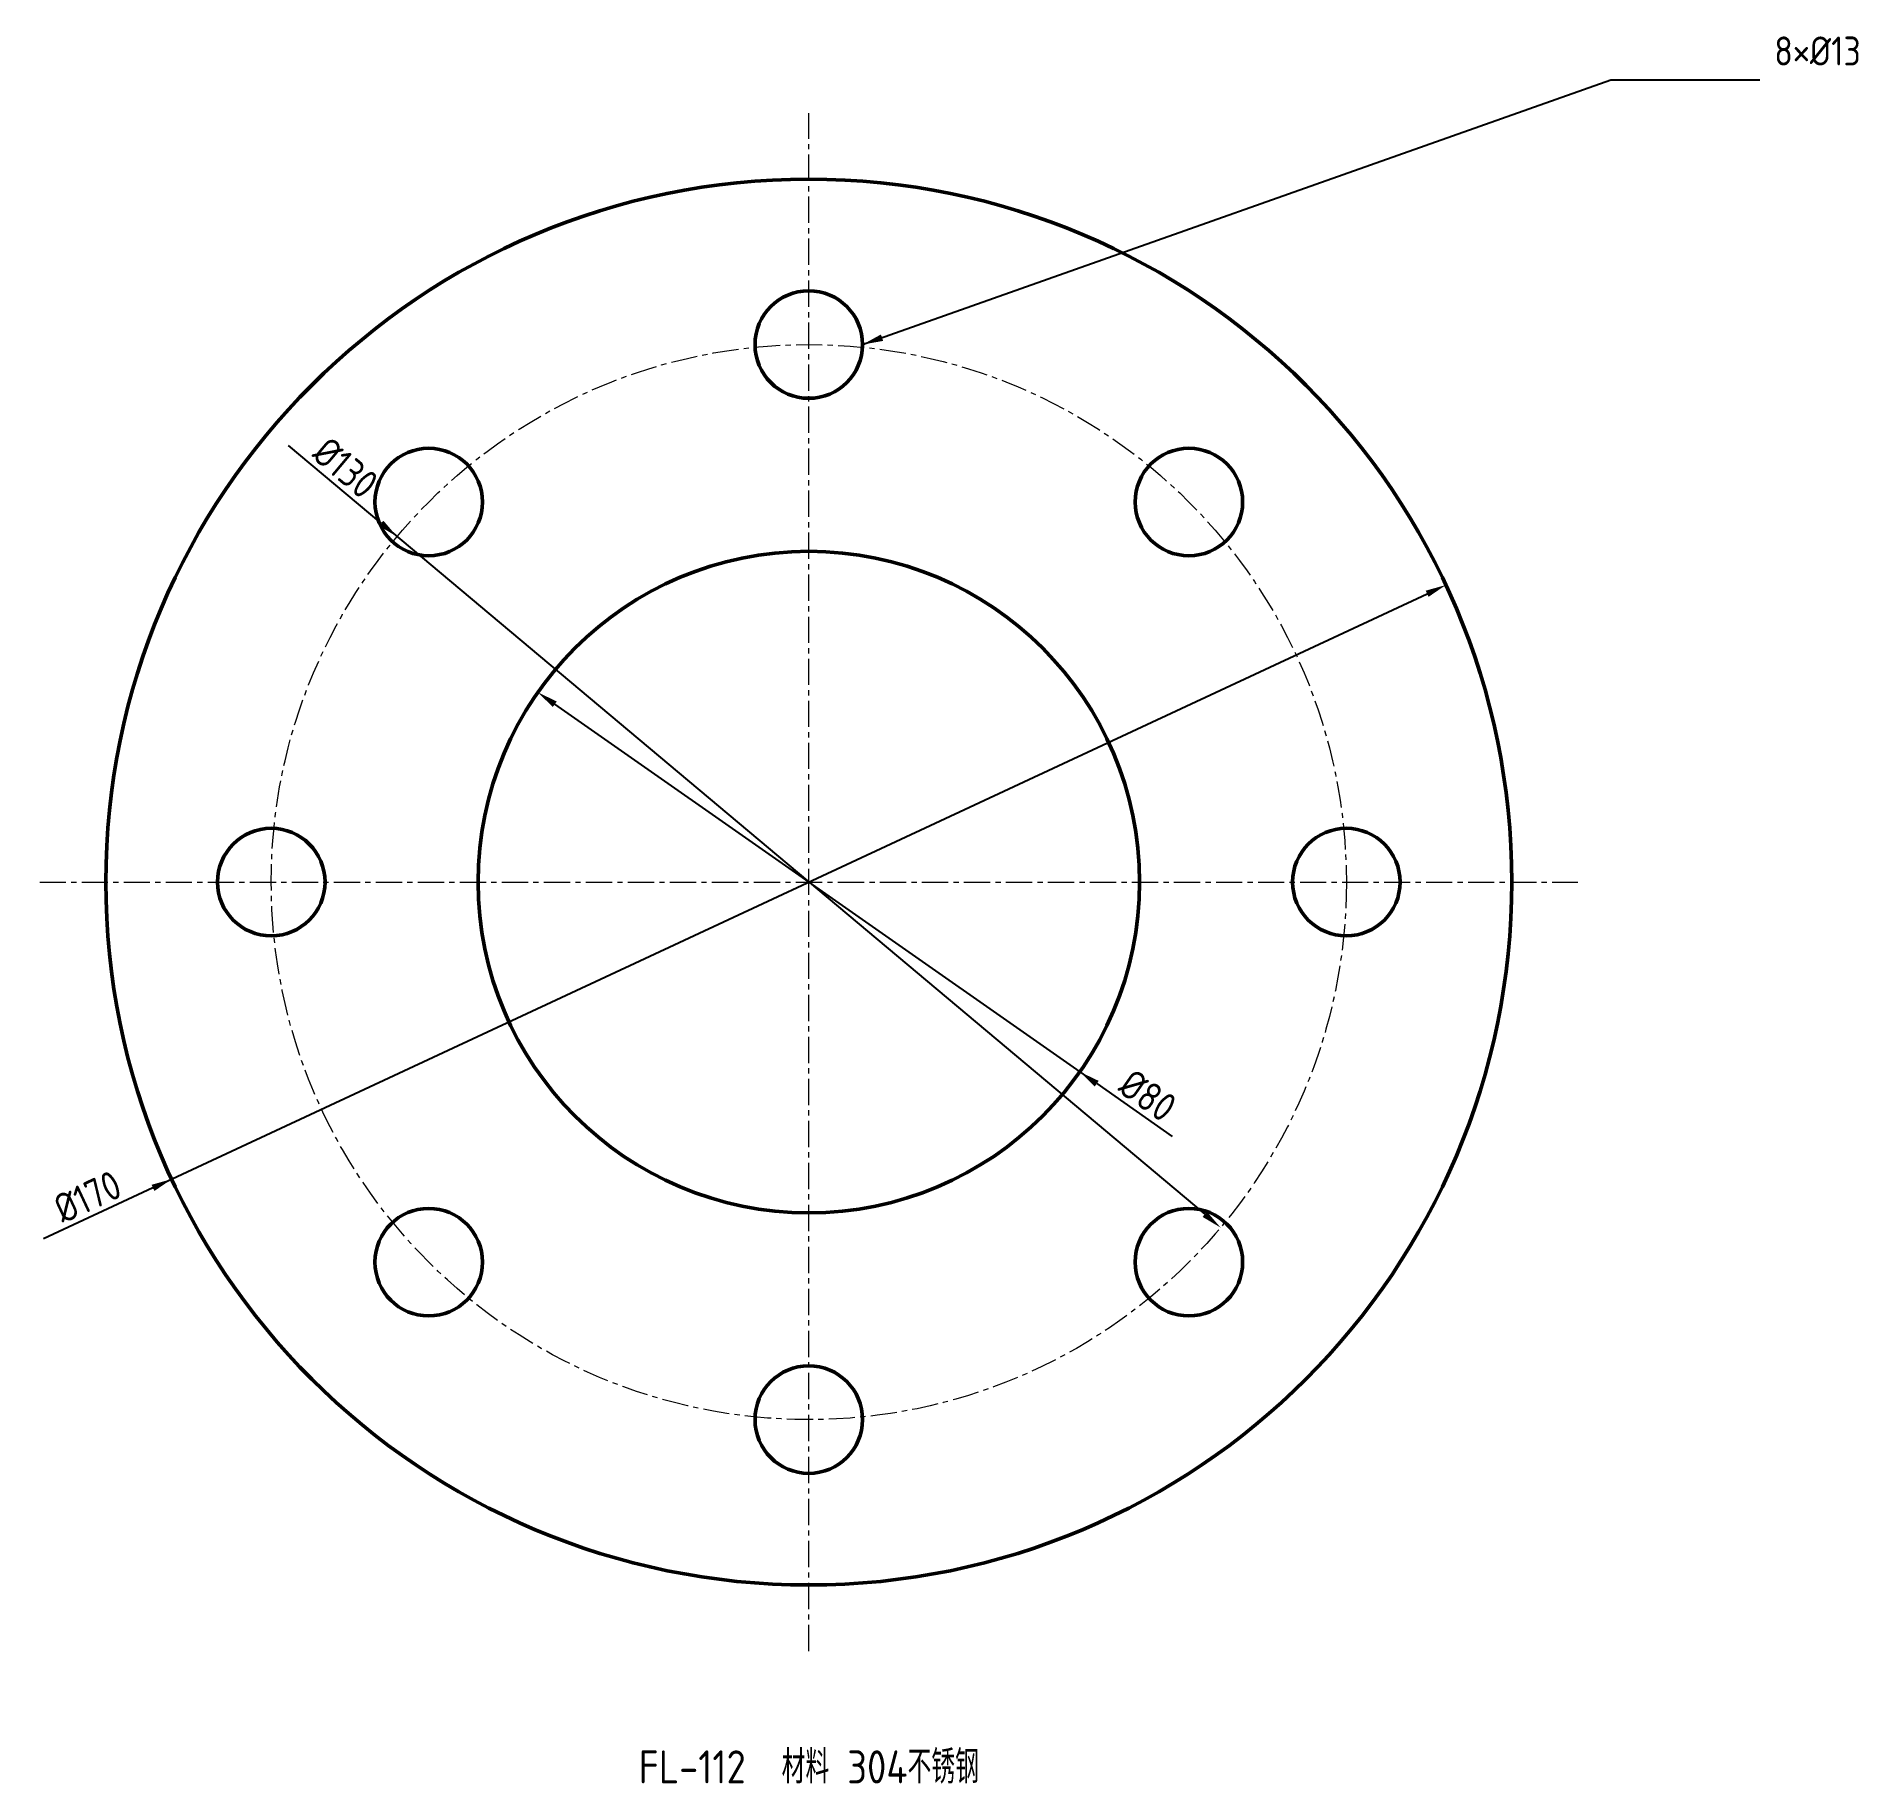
# Model space of a CAD drawing. Header units: millimetres. Extents: x -93 to 127, y -109 to 102.
import ezdxf
from ezdxf.enums import TextEntityAlignment as Align

# ---------------------------------------------------------------- set-up
doc = ezdxf.new("R2010")
doc.units = ezdxf.units.MM
doc.linetypes.add('CENTER', pattern=[5.08, 3.175, -0.635, 0.635, -0.635])
for name, color, linetype, lineweight in [('CENTER', 1, 'CENTER', 18), ('DIM', 3, 'Continuous', 18), ('HOLES', 7, 'Continuous', 50), ('OUTLINE', 7, 'Continuous', 50), ('TEXT', 7, 'Continuous', 25)]:
    doc.layers.add(name, color=color, linetype=linetype, lineweight=lineweight)
doc.styles.get("Standard").update_dxf_attribs({"font": 'gbenor.shx', "bigfont": 'gbcbig.shx'})
doc.dimstyles.new('AGENTCAD', dxfattribs={"dimtxt": 3.5, "dimasz": 2.5, "dimexe": 1.25, "dimexo": 0.625, "dimtad": 1, "dimdsep": 46, "dimtxsty": 'Standard', "dimcen": 2.5, "dimazin": 3, "dimtfac": 1, "dimtmove": 0, "dimatfit": 3})

msp = doc.modelspace()

# ---------------------------------------------------------------- linework, layer by layer
at = {"layer": 'CENTER', "linetype": 'CENTER'}
for p, q in [((0, -93), (0, 93)), ((-93, 0), (93, 0))]:
    msp.add_line(p, q, dxfattribs=at)
msp.add_circle((0, 0), 65, dxfattribs=at)
at = {"layer": 'HOLES'}
for centre, radius in [((0, 65), 6.5), ((-45.962, 45.962), 6.5), ((45.962, 45.962), 6.5), ((0, 0), 40), ((-65, 0), 6.5), ((65, 0), 6.5), ((-45.962, -45.962), 6.5), ((45.962, -45.962), 6.5), ((0, -65), 6.5)]:
    msp.add_circle(centre, radius, dxfattribs=at)
at = {"layer": 'OUTLINE'}
msp.add_circle((0, 0), 85, dxfattribs=at)

# ---------------------------------------------------------------- texts
at = {"layer": 'DIM', "insert": (116.75, 98.75), "char_height": 3.5, "attachment_point": 7}
msp.add_mtext('8×Ø13', dxfattribs=at)
at = {"layer": 'TEXT'}
msp.add_text('FL-112  材料 304不锈钢', height=4, dxfattribs=at).set_placement((0, -109), align=Align.CENTER)

# ---------------------------------------------------------------- dimensions: what is measured, and where the dimension line sits
at = {"layer": 'DIM'}
for p1, p2 in [((49.793, -41.781), (-49.793, 41.781)), ((77.036, 35.923), (-77.036, -35.923)), ((-32.766, 22.943), (32.766, -22.943))]:
    msp.add_diameter_dim_2p(p1=p1, p2=p2, dimstyle='AGENTCAD', override={"dimtxt": 3.5}, dxfattribs=at).render()

# ---------------------------------------------------------------- leaders
msp.add_leader([(6.5, 65), (97, 97), (115, 97)], dimstyle='AGENTCAD', dxfattribs=at)

doc.saveas('drawing.dxf')
